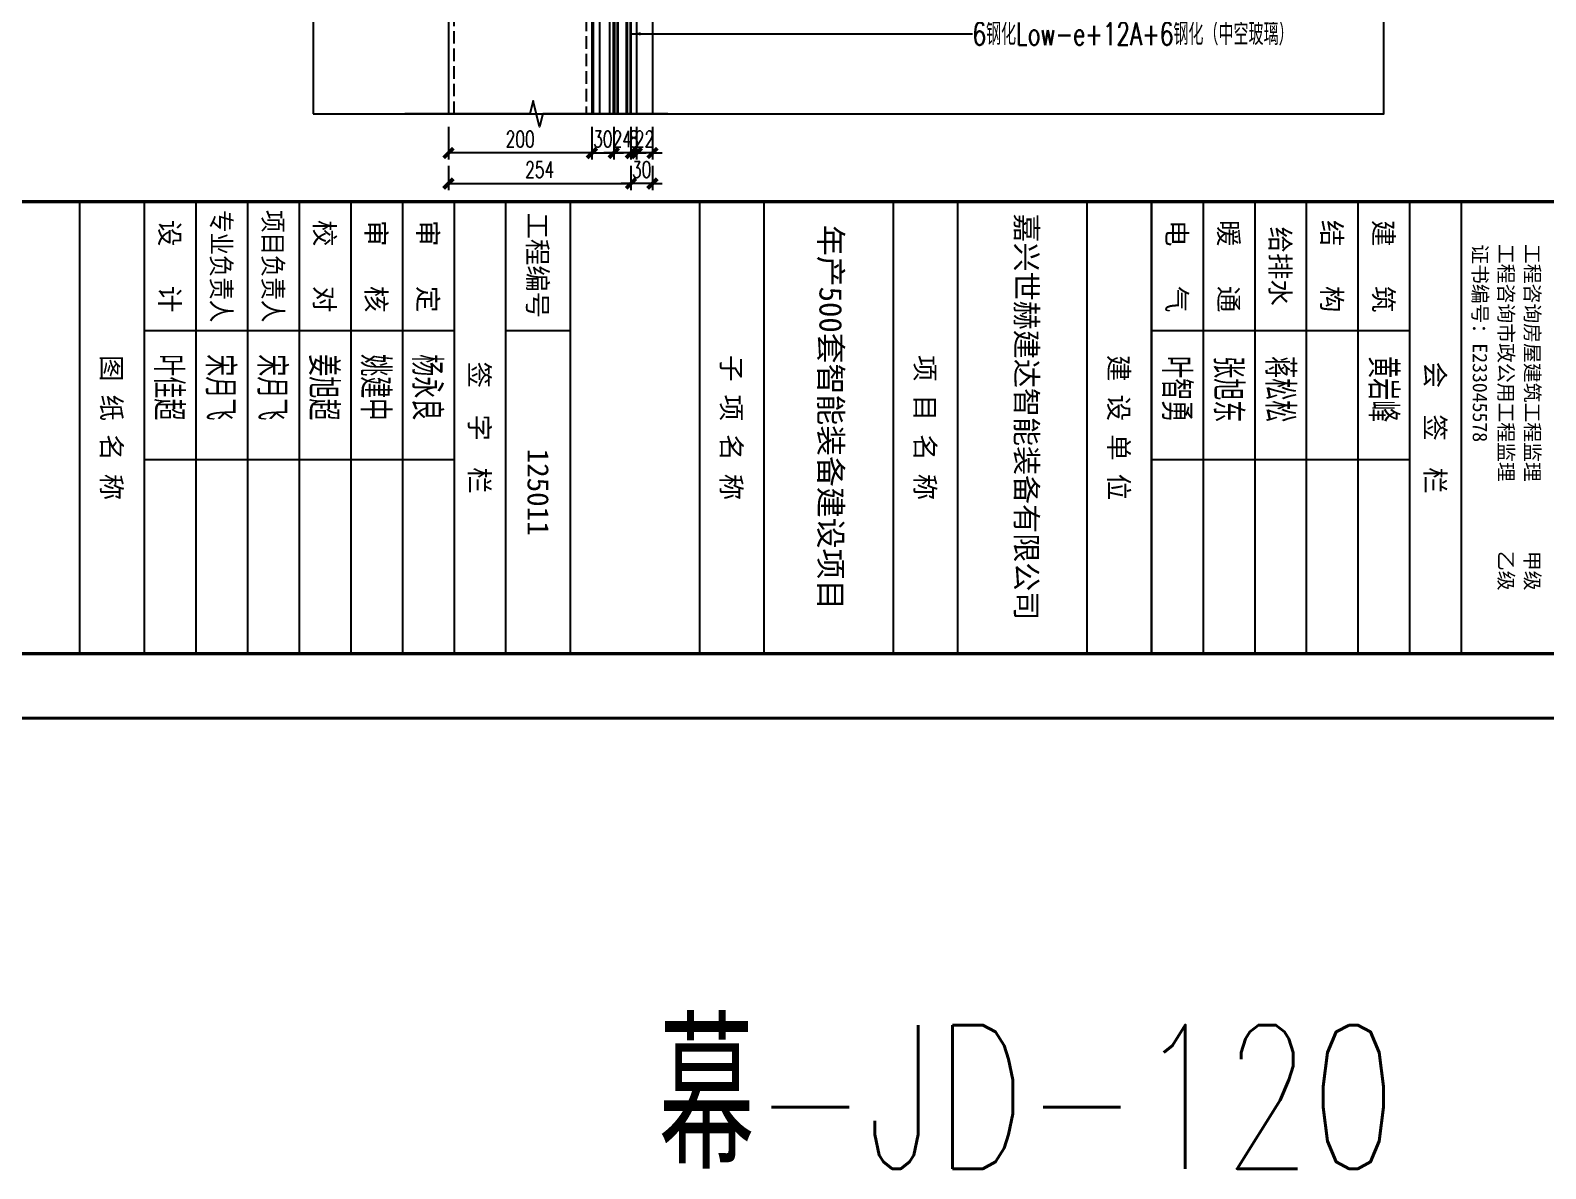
# Model space of a CAD drawing. Extents: x -160106 to 966792, y -663931 to 1550022.
# Drawn here: x -41929 to -39816, y -87453 to -85866 of the extents above; entities that cross this region are included whole.
import ezdxf
from ezdxf.enums import TextEntityAlignment as Align
from ezdxf.xclip import XClip

# ---------------------------------------------------------------- set-up
doc = ezdxf.new("R2010")
doc.units = 0
doc.linetypes.add('CENTER', pattern=[2, 1.25, -0.25, 0.25, -0.25])
doc.linetypes.add('ZN-DASH', pattern=[0.35, 0.25, -0.1])
for name, color, linetype in [('!ZN1-填充-8', 8, 'Continuous'), ('!ZN1-文字-7', 7, 'Continuous'), ('!ZN3-玻璃幕墙-4', 4, 'Continuous'), ('!ZN4-辅助材料-1', 1, 'Continuous'), ('!ZN5-钢材投影-40', 40, 'Continuous'), ('!ZN5-铝材投影-112', 112, 'Continuous'), ('!ZN6-虚线-8', 8, 'ZN-DASH'), ('0-cxFrame', 155, 'Continuous'), ('1 轴线 辅助线', 1, 'CENTER'), ('20剖面图$0$A-LIN-V', 9, 'Continuous'), ('2钢材断面', 2, 'Continuous'), ('3符号', 173, 'Continuous'), ('4玻璃幕墙', 4, 'Continuous'), ('A-SFCE', 30, 'Continuous'), ('DIM', 173, 'Continuous'), ('qianming', 155, 'Continuous'), ('TEXT', 7, 'Continuous')]:
    doc.layers.add(name, color=color, linetype=linetype)
doc.layers.add('0-cxText', color=131, linetype='Continuous', lineweight=25)
doc.layers.add('轮廓线', color=3, linetype='Continuous', lineweight=211)
doc.styles.add('BZHZ', font='bzxw', dxfattribs={"width": 0.8, "bigfont": 'bzhz'})
doc.styles.add('cx_biaoti', font='')
doc.styles.add('cx_tuming', font='simhei.ttf')
doc.styles.add('cx_tuqian1', font='')
doc.styles.add('DHTEXT-1', font='ROMANS.shx', dxfattribs={"width": 0.7, "bigfont": 'CHINESE.shx'})
doc.styles.add('ZNTextStyle', font='ROMANS.shx', dxfattribs={"width": 0.7, "bigfont": 'CHINESE.shx'})
doc.styles.add('黑体', font='simhei.ttf', dxfattribs={"height": 12})
doc.styles.get('cx_biaoti').set_extended_font_data('SimSun')
doc.styles.get('cx_tuqian1').set_extended_font_data('SimSun')
doc.dimstyles.new('ZN9', dxfattribs={"dimscale": 9, "dimtxt": 2.5, "dimasz": 1.5, "dimexe": 1, "dimexo": 2, "dimgap": 0.9, "dimtad": 1, "dimdec": 0, "dimdsep": 46, "dimtxsty": 'DHTEXT-1', "dimblk": 'ARCHTICK', "dimcen": 2.5, "dimclrd": 173, "dimclre": 173, "dimclrt": 7, "dimazin": 2, "dimtfac": 1, "dimtix": 1, "dimtmove": 2, "dimatfit": 3, "dimfxl": 0, "dimarcsym": 0})

# ---------------------------------------------------------------- blocks, each defined once
blk = doc.blocks.new('20250910150331')
at = {"layer": 'A-SFCE', "color": 8}
blk.add_lwpolyline([(5085.5, -200), (864.8, -200)], dxfattribs=at)
blk = doc.blocks.new('*U3028')
at = {"layer": '!ZN1-填充-8'}
h = blk.add_hatch(dxfattribs=at)
h.set_pattern_fill('ANSI37', color=256, scale=0.5, style=0)
h.set_pattern_definition([(45, (6, -9e-16), (-1.12253, 1.12253), []), (135, (6, -9e-16), (-1.12253, -1.12253), [])])
h.paths.add_polyline_path([(0, 5), (0, 19), (1, 18), (14, 18), (14, 17.7), (12, 15.7), (12, 8.3), (14, 6.2), (14, 6), (1, 6)])
h = blk.add_hatch(dxfattribs=at)
h.set_pattern_fill('DOTS', color=8, style=0)
h.set_pattern_definition([(0, (6, -9e-16), (0.79375, 1.5875), [0, -1.5875])])
h.paths.add_polyline_path([(13, 15.3), (13, 8.7), (14.4, 7.2), (17.8, 7.2), (17.8, 16.7), (14.4, 16.7)])
for points in [[(18.8, 18), (14, 18), (14, 17.7), (18.8, 17.7)], [(18.8, 6.2), (14, 6.2), (14, 6), (18.8, 6)]]:
    blk.add_hatch(color=256, dxfattribs=at).paths.add_polyline_path(points)
for p, q in [((0, 23), (729.5, 23)), ((0, 19), (729.5, 19)), ((0, 5), (729.5, 5)), ((0, 1), (729.5, 1))]:
    blk.add_line(p, q, dxfattribs=at)
at = {"layer": '!ZN3-玻璃幕墙-4'}
for points in [[(729.5, 24), (1, 24), (0, 23), (0, 19), (1, 18), (729.5, 18)], [(729.5, 6), (1, 6), (0, 5), (0, 1), (1, 0), (729.5, 0)]]:
    blk.add_lwpolyline(points, dxfattribs=at)
at = {"layer": '!ZN4-辅助材料-1'}
for points in [[(0, 5), (0, 19), (1, 18), (14, 18), (14, 17.7), (12, 15.7), (12, 8.3), (12, 8.3), (14, 6.2), (14, 6), (1, 6), (0, 5)], [(12, 15.7), (12, 8.3), (14, 6.2), (19, 6.2), (19, 17.7), (14, 17.7)], [(13, 15.3), (13, 8.7), (14.4, 7.2), (17.8, 7.2), (17.8, 16.7), (14.4, 16.7)], [(18.8, 18), (14, 18), (14, 17.7), (18.8, 17.7)], [(18.8, 6.2), (14, 6.2), (14, 6), (18.8, 6)]]:
    blk.add_lwpolyline(points, close=True, dxfattribs=at)
blk.add_lwpolyline([(18.4, 17.7), (18.4, 17.7), (14, 17.7), (12.1, 15.7), (12.1, 8.3), (14, 6.3), (18.4, 6.3), (18.4, 6.2), (18.4, 6.3)], dxfattribs=at)
at = {"layer": 'Defpoints', "color": 250}
for p in [(0, 24), (0, 18), (0, 6), (0, 0), (12, 6)]:
    blk.add_point(p, dxfattribs=at)
blk = doc.blocks.new('*U3034')
at = {"layer": '1 轴线 辅助线', "ltscale": 10}
blk.add_line((-110.4, 0), (0, 0), dxfattribs=at)
at = {"layer": '2钢材断面'}
blk.add_lwpolyline([(-110.4, 40), (0, 40), (0, -40), (-110.4, -40)], close=True, dxfattribs=at)
at = {"layer": '4玻璃幕墙', "ltscale": 2}
for p, q in [((0, 8), (0, 863.8)), ((24, 8), (24, 863.8)), ((0, 8), (24, 8)), ((0, -8), (0, -39.1)), ((0, -8), (24, -8)), ((24, -8), (24, -39.1))]:
    blk.add_line(p, q, dxfattribs=at)
blk = doc.blocks.new('20250911162422')
at = {"layer": '!ZN5-钢材投影-40', "ltscale": 0.3}
for p, q in [((-2453.8, 8580.1), (-2454.5, 5254.5)), ((-2253.8, 8580.1), (-2254.5, 5254.5))]:
    blk.add_line(p, q, dxfattribs=at)
at = {"layer": '!ZN5-铝材投影-112'}
for p, q in [((-2192.1, 6000), (-2192.1, 5254.5)), ((-2170.1, 6000), (-2170.1, 5254.5)), ((-2252.5, 5952), (-2252.5, 5254.5)), ((-2244, 5952), (-2244, 5254.5)), ((-2230.1, 5952), (-2230.1, 5254.5))]:
    blk.add_line(p, q, dxfattribs=at)
at = {"layer": '!ZN6-虚线-8', "color": 8, "linetype": 'ZN-DASH', "ltscale": 70}
for p, q in [((-2446.5, 5254.5), (-2445.8, 8580.1)), ((-2261.8, 8580.1), (-2262.5, 5254.5))]:
    blk.add_line(p, q, dxfattribs=at)
at = {"layer": '20剖面图$0$A-LIN-V'}
blk.add_line((-650, 15300), (-5372.1, 15300), dxfattribs=at)
at = {"layer": '!ZN3-玻璃幕墙-4', "xscale": -1.000000000000002, "rotation": 90}
blk.add_blockref('*U3028', (-2200.1, 5984), dxfattribs=at)
at = {"layer": '轮廓线', "ltscale": 2}
blk.add_blockref('*U3034', (-2224, 5000), dxfattribs=at)
blk = doc.blocks.new('zjcx_lan_huiqian(Dragon)')
for p, q in [((-7000, -800), (0, -800)), ((-5000, -800), (-5000, -4800)), ((-3000, -800), (-3000, -4800)), ((-7000, -1600), (0, -1600)), ((-7000, -2400), (0, -2400)), ((-7000, -3200), (0, -3200)), ((-7000, -4000), (0, -4000))]:
    blk.add_line(p, q)
at = {"const_width": 30}
blk.add_lwpolyline([(-7000, 0), (0, 0)], dxfattribs=at)
blk.add_lwpolyline([(-7000, 0), (0, 0), (0, -4800), (-7000, -4800)], close=True, dxfattribs=at)
at = {"style": 'cx_biaoti'}
for s, p in [('会  签  栏', (-3500, -400)), ('建   筑', (-6000, -1200)), ('结   构', (-6000, -2000)), ('给排水', (-6000, -2800)), ('暖   通', (-6000, -3600)), ('电   气', (-6000, -4400))]:
    blk.add_text(s, height=300, dxfattribs=at).set_placement(p, align=Align.MIDDLE)
blk = doc.blocks.new('T-汇签(Dragon)')
at = {"layer": '0-cxFrame'}
blk.add_blockref('zjcx_lan_huiqian(Dragon)', (0, 0), dxfattribs=at)
at = {"layer": 'qianming', "style": 'BZHZ', "width": 0.8}
for s, p in [('黄岩峰', (-4094, -1189)), ('蒋松松', (-4094, -2789)), ('张旭东', (-4094, -3589)), ('叶智勇', (-4094, -4389))]:
    blk.add_text(s, height=450, dxfattribs=at).set_placement(p, align=Align.MIDDLE)
blk = doc.blocks.new('zjcx_TT(Dragon)')
at = {"layer": '0-cxFrame', "const_width": 30}
blk.add_lwpolyline([(-7000, -10200), (0, -10200), (0, 0), (-7000, 0)], close=True, dxfattribs=at)
at = {"color": 7, "style": 'cx_biaoti'}
for s, p in [('工程咨询房屋建筑工程监理       甲级', (-6344, -9212)), ('工程咨询市政公用工程监理       乙级', (-6344, -9619)), ('证书编号：E233045578', (-6340, -10022))]:
    blk.add_text(s, height=225, dxfattribs=at).set_placement(p)
blk = doc.blocks.new('zjcx_lan_qianzi(Dragon)')
for p, q in [((-7000, 4800), (0, 4800)), ((-5000, 4800), (-5000, 0)), ((-3000, 4800), (-3000, 0)), ((-7000, 4000), (0, 4000)), ((-7000, 3200), (0, 3200)), ((-7000, 2400), (0, 2400)), ((-7000, 1600), (0, 1600)), ((-7000, 800), (0, 800))]:
    blk.add_line(p, q)
at = {"const_width": 30}
blk.add_lwpolyline([(-7000, 5600), (0, 5600)], dxfattribs=at)
blk.add_lwpolyline([(-7000, 5600), (0, 5600), (0, 0), (-7000, 0)], close=True, dxfattribs=at)
at = {"style": 'cx_biaoti'}
for s, p in [('签  字  栏', (-3500, 5200)), ('审   定', (-6000, 4400)), ('审   核', (-6000, 3600)), ('校   对', (-6000, 2800)), ('设   计', (-6000, 400))]:
    blk.add_text(s, height=300, dxfattribs=at).set_placement(p, align=Align.MIDDLE)
at = {"style": 'cx_biaoti', "width": 0.85}
for s, p in [('项目负责人', (-6000, 2000)), ('专业负责人', (-6000, 1200))]:
    blk.add_text(s, height=300, dxfattribs=at).set_placement(p, align=Align.MIDDLE)
blk = doc.blocks.new('T-签字(Dragon)')
at = {"layer": '0-cxFrame'}
blk.add_blockref('zjcx_lan_qianzi(Dragon)', (0, 0), dxfattribs=at)
at = {"layer": 'qianming', "style": 'BZHZ', "width": 0.8}
for s, p in [('杨永良', (-4124, 4400)), ('姚建中', (-4124, 3600)), ('姜旭超', (-4124, 2800)), ('宋月飞', (-4124, 2000)), ('宋月飞', (-4124, 1200)), ('叶佳超', (-4124, 400))]:
    blk.add_text(s, height=450, dxfattribs=at).set_placement(p, align=Align.MIDDLE)
blk = doc.blocks.new('zjcx_lan_tuming(Dragon)')
for p, q in [((-7000, 8400), (0, 8400)), ((-5800, 3000), (-5800, 5400)), ((-7000, 4600), (0, 4600)), ((-3200, 3000), (-3200, 4600)), ((-2000, 3000), (-2000, 4600)), ((-7000, 3800), (0, 3800))]:
    blk.add_line(p, q)
at = {"const_width": 30}
for points in [[(-7000, 9400), (0, 9400)], [(-7000, 5400), (0, 5400)], [(-7000, 3000), (0, 3000)], [(-7000, 0), (0, 0)]]:
    blk.add_lwpolyline(points, dxfattribs=at)
blk.add_lwpolyline([(-7000, 9400), (0, 9400), (0, 0), (-7000, 0)], close=True)
at = {"style": 'cx_biaoti'}
for s, p in [('图 纸 名 称', (-3500, 8900)), ('日期', (-6388, 5000)), ('专业', (-6388, 4200)), ('阶段', (-2600, 4200)), ('图号', (-6388, 3400)), ('版次', (-2600, 3400))]:
    blk.add_text(s, height=300, dxfattribs=at).set_placement(p, align=Align.MIDDLE)
for s, p in [('出图人章', (-6316, 2607)), ('二维码区请勿遮挡', (-3609, 2607)), ('未按规定盖章本图无效', (-5013, 120))]:
    blk.add_text(s, height=200, dxfattribs=at).set_placement(p)
blk = doc.blocks.new('T-图签(Dragon)')
blk.add_blockref('zjcx_lan_tuming(Dragon)', (0, 0))
at = {"color": 3, "style": 'cx_biaoti'}
for s, p in [('2025.08', (-2900, 5000)), ('结构-幕墙 ', (-4356, 4219)), ('施工图', (-1000, 4200))]:
    blk.add_text(s, height=330, dxfattribs=at).set_placement(p, align=Align.MIDDLE)
blk = doc.blocks.new('zjcx_lan_xiangmu(Dragon)')
for p, q in [((-7000, 9000), (0, 9000)), ((-7000, 6000), (0, 6000)), ((-7000, 3000), (0, 3000)), ((-5000, 1000), (-5000, 0))]:
    blk.add_line(p, q)
at = {"const_width": 30}
for points in [[(-7000, 10000), (0, 10000)], [(-7000, 7000), (0, 7000)], [(-7000, 7000), (0, 7000)], [(-7000, 4000), (0, 4000)], [(-7000, 4000), (0, 4000)], [(-7000, 1000), (0, 1000)], [(-7000, 0), (0, 0)]]:
    blk.add_lwpolyline(points, dxfattribs=at)
blk.add_lwpolyline([(-7000, 10000), (0, 10000), (0, 0), (-7000, 0)], close=True)
at = {"style": 'cx_biaoti'}
for s, p in [('建 设 单 位', (-3500, 9500)), ('项 目 名 称', (-3500, 6500)), ('子 项 名 称', (-3500, 3500)), ('工程编号', (-6013, 500))]:
    blk.add_text(s, height=300, dxfattribs=at).set_placement(p, align=Align.MIDDLE)
blk = doc.blocks.new('T-项目(Dragon)')
blk.add_blockref('zjcx_lan_xiangmu(Dragon)', (0, 0))
at = {"color": 3, "style": 'cx_tuming'}
for s, height, p in [('嘉兴世赫建达智能装备有限公司', 330, (-6816, 7901)), ('年产500套智能装备建设项目 ', 350, (-6638, 4859))]:
    blk.add_text(s, height=height, dxfattribs=at).set_placement(p)
blk = doc.blocks.new('zjcx_T2(Dragon)')
at = {"layer": '0-cxFrame', "const_width": 50}
blk.add_lwpolyline([(-7000, 40000), (0, 40000), (0, 0), (-7000, 0)], close=True, dxfattribs=at)
at = {"layer": '0-cxFrame'}
for name, p in [('zjcx_TT(Dragon)', (0, 40000)), ('T-汇签(Dragon)', (0, 29800)), ('T-项目(Dragon)', (0, 15000)), ('T-签字(Dragon)', (0, 9400)), ('T-图签(Dragon)', (0, 0))]:
    blk.add_blockref(name, p, dxfattribs=at)
blk = doc.blocks.new('TK22.A2 L(Dragon)')
at = {"layer": '0-cxFrame', "color": 7, "const_width": 0.5}
blk.add_lwpolyline([(0, 0), (-594, 0), (-594, 420), (0, 420)], close=True, dxfattribs=at)
at = {"layer": '0-cxFrame', "const_width": 0.5}
for points in [[(-80, 10), (-574, 10), (-574, 410), (-80, 410)], [(-10, 10), (-80, 10), (-80, 410), (-10, 410)]]:
    blk.add_lwpolyline(points, close=True, dxfattribs=at)
at = {"layer": '0-cxFrame', "xscale": 0.01, "yscale": 0.01, "zscale": 0.01}
blk.add_blockref('zjcx_T2(Dragon)', (-10, 10), dxfattribs=at)
at = {"style": '黑体', "flags": 4}
blk.add_attdef('图幅', text='', height=3.3, dxfattribs=at).set_placement((-40, 3), align=Align.RIGHT)
at = {"layer": '0-cxText', "flags": 4}
for tag, height, style, p in [('建设单位', 3.5, 'cx_tuming', (-45, 240)), ('项目名称', 3.5, 'cx_tuming', (-45, 210)), ('子项名称', 3.5, 'cx_tuming', (-45, 180)), ('工程编号', 3.3, 'cx_tuqian1', (-35, 165)), ('图名1', 3.5, 'cx_tuming', (-45, 87)), ('图名2', 3.5, 'cx_tuming', (-45, 79)), ('图名3', 3.5, 'cx_tuming', (-45, 71)), ('出图日期', 3.3, 'cx_tuqian1', (-39, 60)), ('专业', 3.3, 'cx_tuqian1', (-55, 52)), ('图号', 3.3, 'cx_tuqian1', (-55, 44)), ('版次', 3.3, 'cx_tuqian1', (-20, 44))]:
    blk.add_attdef(tag, text='', height=height, dxfattribs=dict(at, style=style)).set_placement(p, align=Align.MIDDLE)
at = {"layer": 'Defpoints', "color": 6, "flags": 4}
for tag, height, style, p in [('tufu', 3.3, '黑体', (-12, 12)), ('dwfname', 4, 'cx_tuqian1', (-80, 3))]:
    blk.add_attdef(tag, text='', height=height, dxfattribs=dict(at, style=style)).set_placement(p, align=Align.RIGHT)
blk = doc.blocks.new('_ArchTick')
at = {"color": 0, "linetype": 'ByBlock', "const_width": 0.4}
blk.add_lwpolyline([(-0.5, -0.5), (0.5, 0.5)], dxfattribs=at)
blk = doc.blocks.new('*D2972')
at = {"layer": 'Defpoints', "color": 0, "ltscale": 90, "transparency": 16777216}
for p in [(-41115.6, -85982.9), (-41091.5, -85982.9), (-41115.6, -86037.4)]:
    blk.add_point(p, dxfattribs=at)
at = {"layer": 'DIM', "color": 173, "linetype": 'ByBlock', "lineweight": -2, "ltscale": 90, "transparency": 16777216}
for p, q in [((-41115.6, -86000.9), (-41115.6, -86046.4)), ((-41091.5, -86000.9), (-41091.5, -86046.4)), ((-41115.6, -86037.4), (-41129.1, -86037.4)), ((-41091.5, -86037.4), (-41115.6, -86037.4)), ((-41091.5, -86037.4), (-41078, -86037.4))]:
    blk.add_line(p, q, dxfattribs=at)
at = {"layer": 'DIM', "color": 173, "lineweight": -2, "ltscale": 90, "transparency": 16777216, "xscale": 13.5, "yscale": 13.5, "zscale": 13.5}
blk.add_blockref('_ArchTick', (-41115.6, -86037.4), dxfattribs=at)
at = {"layer": 'DIM', "color": 173, "lineweight": -2, "ltscale": 90, "transparency": 16777216, "xscale": 13.5, "yscale": 13.5, "zscale": 13.5, "rotation": 180}
blk.add_blockref('_ArchTick', (-41091.5, -86037.4), dxfattribs=at)
at = {"layer": 'DIM', "color": 7, "ltscale": 90, "transparency": 16777216, "insert": (-41103.6, -86018), "char_height": 22.5, "attachment_point": 5, "style": 'DHTEXT-1'}
blk.add_mtext('24', dxfattribs=at)
blk = doc.blocks.new('*D2973')
at = {"layer": 'Defpoints', "color": 0, "ltscale": 90, "transparency": 16777216}
for p in [(-41145.9, -85982.9), (-41115.6, -85982.9), (-41115.6, -86037.4)]:
    blk.add_point(p, dxfattribs=at)
at = {"layer": 'DIM', "color": 173, "linetype": 'ByBlock', "lineweight": -2, "ltscale": 90, "transparency": 16777216}
for p, q in [((-41145.9, -86000.9), (-41145.9, -86046.4)), ((-41115.6, -86000.9), (-41115.6, -86046.4)), ((-41145.9, -86037.4), (-41159.4, -86037.4)), ((-41145.9, -86037.4), (-41115.6, -86037.4)), ((-41115.6, -86037.4), (-41102.1, -86037.4))]:
    blk.add_line(p, q, dxfattribs=at)
at = {"layer": 'DIM', "color": 173, "lineweight": -2, "ltscale": 90, "transparency": 16777216, "xscale": 13.5, "yscale": 13.5, "zscale": 13.5}
blk.add_blockref('_ArchTick', (-41145.9, -86037.4), dxfattribs=at)
at = {"layer": 'DIM', "color": 173, "lineweight": -2, "ltscale": 90, "transparency": 16777216, "xscale": 13.5, "yscale": 13.5, "zscale": 13.5, "rotation": 180}
blk.add_blockref('_ArchTick', (-41115.6, -86037.4), dxfattribs=at)
at = {"layer": 'DIM', "color": 7, "ltscale": 90, "transparency": 16777216, "insert": (-41130.7, -86018), "char_height": 22.5, "attachment_point": 5, "style": 'DHTEXT-1'}
blk.add_mtext('30', dxfattribs=at)
blk = doc.blocks.new('*D2974')
at = {"layer": 'Defpoints', "color": 0, "ltscale": 90, "transparency": 16777216}
for p in [(-41345.9, -85982.9), (-41145.9, -85982.9), (-41345.9, -86037.4)]:
    blk.add_point(p, dxfattribs=at)
at = {"layer": 'DIM', "color": 173, "linetype": 'ByBlock', "lineweight": -2, "ltscale": 90, "transparency": 16777216}
for p, q in [((-41345.9, -86000.9), (-41345.9, -86046.4)), ((-41145.9, -86000.9), (-41145.9, -86046.4)), ((-41145.9, -86037.4), (-41345.9, -86037.4))]:
    blk.add_line(p, q, dxfattribs=at)
at = {"layer": 'DIM', "color": 173, "lineweight": -2, "ltscale": 90, "transparency": 16777216, "xscale": 13.5, "yscale": 13.5, "zscale": 13.5, "rotation": 180}
blk.add_blockref('_ArchTick', (-41345.9, -86037.4), dxfattribs=at)
at = {"layer": 'DIM', "color": 173, "lineweight": -2, "ltscale": 90, "transparency": 16777216, "xscale": 13.5, "yscale": 13.5, "zscale": 13.5}
blk.add_blockref('_ArchTick', (-41145.9, -86037.4), dxfattribs=at)
at = {"layer": 'DIM', "color": 7, "ltscale": 90, "transparency": 16777216, "insert": (-41245.9, -86018), "char_height": 22.5, "attachment_point": 5, "style": 'DHTEXT-1'}
blk.add_mtext('200', dxfattribs=at)
blk = doc.blocks.new('*D2975')
at = {"layer": 'Defpoints', "color": 0, "ltscale": 90, "transparency": 16777216}
for p in [(-41091.5, -85982.9), (-41083.6, -85982.9), (-41083.6, -86037.4)]:
    blk.add_point(p, dxfattribs=at)
at = {"layer": 'DIM', "color": 173, "linetype": 'ByBlock', "lineweight": -2, "ltscale": 90, "transparency": 16777216}
for p, q in [((-41091.5, -86000.9), (-41091.5, -86046.4)), ((-41083.6, -86000.9), (-41083.6, -86046.4)), ((-41091.5, -86037.4), (-41105, -86037.4)), ((-41091.5, -86037.4), (-41083.6, -86037.4)), ((-41083.6, -86037.4), (-41070.1, -86037.4))]:
    blk.add_line(p, q, dxfattribs=at)
at = {"layer": 'DIM', "color": 173, "lineweight": -2, "ltscale": 90, "transparency": 16777216, "xscale": 13.5, "yscale": 13.5, "zscale": 13.5}
blk.add_blockref('_ArchTick', (-41091.5, -86037.4), dxfattribs=at)
at = {"layer": 'DIM', "color": 173, "lineweight": -2, "ltscale": 90, "transparency": 16777216, "xscale": 13.5, "yscale": 13.5, "zscale": 13.5, "rotation": 180}
blk.add_blockref('_ArchTick', (-41083.6, -86037.4), dxfattribs=at)
at = {"layer": 'DIM', "color": 7, "ltscale": 90, "transparency": 16777216, "insert": (-41087.6, -86018), "char_height": 22.5, "attachment_point": 5, "style": 'DHTEXT-1'}
blk.add_mtext('8', dxfattribs=at)
blk = doc.blocks.new('*D2976')
at = {"layer": 'Defpoints', "color": 0, "ltscale": 90, "transparency": 16777216}
for p in [(-41083.6, -85982.9), (-41061.6, -85982.9), (-41083.6, -86037.4)]:
    blk.add_point(p, dxfattribs=at)
at = {"layer": 'DIM', "color": 173, "linetype": 'ByBlock', "lineweight": -2, "ltscale": 90, "transparency": 16777216}
for p, q in [((-41083.6, -86000.9), (-41083.6, -86046.4)), ((-41061.6, -86000.9), (-41061.6, -86046.4)), ((-41083.6, -86037.4), (-41097.1, -86037.4)), ((-41061.6, -86037.4), (-41083.6, -86037.4)), ((-41061.6, -86037.4), (-41048.1, -86037.4))]:
    blk.add_line(p, q, dxfattribs=at)
at = {"layer": 'DIM', "color": 173, "lineweight": -2, "ltscale": 90, "transparency": 16777216, "xscale": 13.5, "yscale": 13.5, "zscale": 13.5}
blk.add_blockref('_ArchTick', (-41083.6, -86037.4), dxfattribs=at)
at = {"layer": 'DIM', "color": 173, "lineweight": -2, "ltscale": 90, "transparency": 16777216, "xscale": 13.5, "yscale": 13.5, "zscale": 13.5, "rotation": 180}
blk.add_blockref('_ArchTick', (-41061.6, -86037.4), dxfattribs=at)
at = {"layer": 'DIM', "color": 7, "ltscale": 90, "transparency": 16777216, "insert": (-41072.6, -86018), "char_height": 22.5, "attachment_point": 5, "style": 'DHTEXT-1'}
blk.add_mtext('22', dxfattribs=at)
blk = doc.blocks.new('*D2977')
at = {"layer": 'Defpoints', "color": 0, "ltscale": 90, "transparency": 16777216}
for p in [(-41345.9, -86037.4), (-41091.5, -86037.4), (-41091.5, -86080)]:
    blk.add_point(p, dxfattribs=at)
at = {"layer": 'DIM', "color": 173, "linetype": 'ByBlock', "lineweight": -2, "ltscale": 90, "transparency": 16777216}
for p, q in [((-41345.9, -86055.4), (-41345.9, -86089)), ((-41091.5, -86055.4), (-41091.5, -86089)), ((-41345.9, -86080), (-41091.5, -86080))]:
    blk.add_line(p, q, dxfattribs=at)
at = {"layer": 'DIM', "color": 173, "lineweight": -2, "ltscale": 90, "transparency": 16777216, "xscale": 13.5, "yscale": 13.5, "zscale": 13.5, "rotation": 180}
blk.add_blockref('_ArchTick', (-41345.9, -86080), dxfattribs=at)
at = {"layer": 'DIM', "color": 173, "lineweight": -2, "ltscale": 90, "transparency": 16777216, "xscale": 13.5, "yscale": 13.5, "zscale": 13.5}
blk.add_blockref('_ArchTick', (-41091.5, -86080), dxfattribs=at)
at = {"layer": 'DIM', "color": 7, "ltscale": 90, "transparency": 16777216, "insert": (-41218.7, -86060.6), "char_height": 22.5, "attachment_point": 5, "style": 'DHTEXT-1'}
blk.add_mtext('254', dxfattribs=at)
blk = doc.blocks.new('*D2978')
at = {"layer": 'Defpoints', "color": 0, "ltscale": 90, "transparency": 16777216}
for p in [(-41091.5, -86037.4), (-41061.6, -86037.4), (-41091.5, -86080)]:
    blk.add_point(p, dxfattribs=at)
at = {"layer": 'DIM', "color": 173, "linetype": 'ByBlock', "lineweight": -2, "ltscale": 90, "transparency": 16777216}
for p, q in [((-41091.5, -86055.4), (-41091.5, -86089)), ((-41061.6, -86055.4), (-41061.6, -86089)), ((-41091.5, -86080), (-41105, -86080)), ((-41061.6, -86080), (-41091.5, -86080)), ((-41061.6, -86080), (-41048.1, -86080))]:
    blk.add_line(p, q, dxfattribs=at)
at = {"layer": 'DIM', "color": 173, "lineweight": -2, "ltscale": 90, "transparency": 16777216, "xscale": 13.5, "yscale": 13.5, "zscale": 13.5}
blk.add_blockref('_ArchTick', (-41091.5, -86080), dxfattribs=at)
at = {"layer": 'DIM', "color": 173, "lineweight": -2, "ltscale": 90, "transparency": 16777216, "xscale": 13.5, "yscale": 13.5, "zscale": 13.5, "rotation": 180}
blk.add_blockref('_ArchTick', (-41061.6, -86080), dxfattribs=at)
at = {"layer": 'DIM', "color": 7, "ltscale": 90, "transparency": 16777216, "insert": (-41076.6, -86060.6), "char_height": 22.5, "attachment_point": 5, "style": 'DHTEXT-1'}
blk.add_mtext('30', dxfattribs=at)

msp = doc.modelspace()

# ---------------------------------------------------------------- block references
at = {"ltscale": 100}
ref = msp.add_blockref('20250911162422', (-38891.53, -91735.1), dxfattribs=at)
XClip(ref).set_block_clipping_path([(-2642.7646733541, 5752.193232259), (-1150.5523255454, 9333.3919109109)])
ref = msp.add_blockref('20250911162422', (-37563, -101413.89), dxfattribs=at)
XClip(ref).set_block_clipping_path([(-707.5583296459, 14655.2594950696), (387.8619593782, 16488.0939963564)])
at = {"ltscale": 200}
ref = msp.add_blockref('20250910150331', (-45948.86, -86135.54), dxfattribs=at)
XClip(ref).set_block_clipping_path([(-44.1965398989, -536.4070034617), (1092.7044166299, 445.7765599565)])

# ---------------------------------------------------------------- texts
at = {"layer": '!ZN1-文字-7', "ltscale": 20, "style": 'ZNTextStyle', "width": 0.7}
msp.add_text('幕-JD-120', height=200.258, dxfattribs=at).set_placement((-41052.75, -87353.06, 0), align=Align.MIDDLE_LEFT)

# ---------------------------------------------------------------- dimensions: what is measured, and where the dimension line sits
at = {"layer": 'DIM', "ltscale": 90}
for p1, picture, middle in [((-41345.88, -86037.35), '*D2977', (-41218.71, -86060.64)), ((-41061.59, -86037.35), '*D2978', (-41076.56, -86060.64))]:
    dim = msp.add_linear_dim(base=(-41091.53, -86079.99), p1=p1, p2=(-41091.53, -86037.35), dimstyle='ZN9', dxfattribs=at)
    dim.commit()
    dim.dimension.update_dxf_attribs({"geometry": picture, "text_midpoint": middle})

# ---------------------------------------------------------------- next in the draw order: linework, layer by layer
at = {"layer": '3符号'}
msp.add_lwpolyline([(-41039.99, -85982.91), (-41214.3, -85982.91), (-41218.8, -86000.91), (-41227.8, -85964.91), (-41232.3, -85982.91), (-41406.6, -85982.91)], dxfattribs=at)

# ---------------------------------------------------------------- next in the draw order: block references
at = {"layer": '0-cxFrame'}
ref = msp.add_blockref('TK22.A2 L(Dragon)', (-42706.09, -86825.19), dxfattribs=dict(at, xscale=9, yscale=9, zscale=9, rotation=270))
ref.add_attrib('工程编号', '125011', dxfattribs={"layer": '0-cxText', "height": 29.7, "rotation": 270, "style": 'cx_tuqian1'}).set_placement((-41221.09, -86510.19), align=Align.MIDDLE)

# ---------------------------------------------------------------- next in the draw order: texts
at = {"layer": 'TEXT', "ltscale": 90, "style": 'DHTEXT-1', "width": 0.7}
msp.add_text('6钢化Low-e+12A+6钢化（中空玻璃）', height=31.5, dxfattribs=at).set_placement((-40615.41, -85871.34), align=Align.MIDDLE_LEFT)

# ---------------------------------------------------------------- next in the draw order: dimensions: what is measured, and where the dimension line sits
at = {"layer": 'DIM', "ltscale": 90}
for base, p1, p2, picture, middle in [((-41345.88, -86037.35), (-41145.9, -85982.91), (-41345.88, -85982.91), '*D2974', (-41245.89, -86018)), ((-41115.59, -86037.35), (-41145.9, -85982.91), (-41115.59, -85982.91), '*D2973', (-41130.75, -86018)), ((-41115.59, -86037.35), (-41091.53, -85982.91), (-41115.59, -85982.91), '*D2972', (-41103.56, -86018)), ((-41083.59, -86037.35), (-41091.53, -85982.91), (-41083.59, -85982.91), '*D2975', (-41087.56, -86018)), ((-41083.59, -86037.35), (-41061.59, -85982.91), (-41083.59, -85982.91), '*D2976', (-41072.59, -86018))]:
    dim = msp.add_linear_dim(base=base, p1=p1, p2=p2, dimstyle='ZN9', dxfattribs=at)
    dim.commit()
    dim.dimension.update_dxf_attribs({"geometry": picture, "text_midpoint": middle})

# ---------------------------------------------------------------- next in the draw order: leaders
at = {"layer": 'DIM'}
msp.add_leader([(-41091.53, -85871.34), (-40878.71, -85871.34), (-40615.41, -85871.34)], dimstyle='ZN9', dxfattribs=at)

doc.saveas('drawing.dxf')
